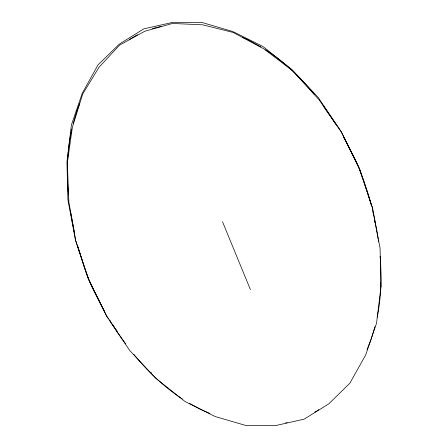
<?xml version="1.0" encoding="UTF-8"?>
<svg xmlns="http://www.w3.org/2000/svg" width="448" height="448" viewBox="0 0 448 448"><rect width="100%" height="100%" fill="white"/><g stroke="black" fill="none" stroke-linecap="round" stroke-linejoin="round"><path stroke-width="0.67" d="M377.188 317.307C381.175 297.248 381.847 276.634 380.1 256.284M71.826 129.052C67.021 150.55 66.427 172.833 68.46 194.712M73.108 123.721L77.325 109.553L79.593 103.802M374.942 326.637L371.045 339.472L367.018 349.698M129.601 39.374L135.862 35.594A86.201 82.348 -21.5 0 1 137.519 34.714M317.033 410.799L318.774 409.651M314.776 412.115L316.467 411.13M161.297 26.398L154.179 28.095A86.201 82.348 -21.5 0 0 152.376 28.633M285.712 422.895L287.078 422.626M242.222 37.223L247.878 39.732L260.854 46.861M209.922 413.476L200.491 409.293L189.269 403.25M265.518 49.756C284.049 61.69 300.149 77.14 314.098 94.147M181.104 398.182L182.269 398.905M180.522 397.818C162.859 385.829 147.291 370.922 133.857 354.368M150.83 372.294L151.766 373.318M323.109 105.683L336.101 124.566M125.664 343.879L117.449 332.371L109.799 320.432M108.511 318.629L106.551 315.784L88.094 278.23L75.46 240.111L67.906 199.791L66.954 161.924L71.406 124.858L82.326 93.117L98.067 64.831L119.241 44.178L143.819 28.851L172.077 22.546L201.706 22.4L232.786 31.517L262.909 46.458L292.135 69.731L318.114 97.356L341.079 131.365L358.921 167.356L372.17 207.038L373.632 215.197M109.295 319.766L110.471 321.474M112.431 324.318L114.391 327.169M115.567 328.871L117.135 331.15M343.398 136.724L354.357 157.797A292.158 279.087 -21.5 0 1 358.03 166.029M104.636 311.713L94.013 291.234A292.158 279.087 -21.5 0 1 89.544 281.109M250.382 289.559L222.538 221.788M371.33 205.425L368.049 193.642L363.804 180.779A292.158 279.087 -21.5 0 0 359.61 169.809M77.549 245.56L84.566 268.246A292.158 279.087 -21.5 0 0 89.023 279.849M372.954 211.977L374.175 217.235M74.654 233.766L70.336 210.566M374.31 217.896L377.759 236.466M374.73 221.312L374.97 222.673M377.849 237.132L378.123 239.12M378.302 240.447L378.482 241.774M380.57 282.458L380.677 285.225M358.562 167.283A292.158 279.087 -21.5 0 1 359.352 169.176M381.046 286.166L376.561 323.142L365.674 354.962L349.899 383.169L328.748 403.883L304.147 419.149L275.912 425.516L246.26 425.6L215.208 416.562L185.058 401.542L155.865 378.353L129.847 350.644L106.921 316.719L89.046 280.644L75.83 241.052L68.858 202.21L67.323 162.859L72.358 127.271L82.695 94.052L99.014 67.245L119.599 45.086L144.771 31.27L172.435 23.458L202.658 24.814L233.156 32.452L263.861 48.871L292.505 70.672L319.066 99.775L341.449 132.306L359.873 169.77L372.54 207.978L380.061 248.209L381.046 286.166"/></g></svg>
